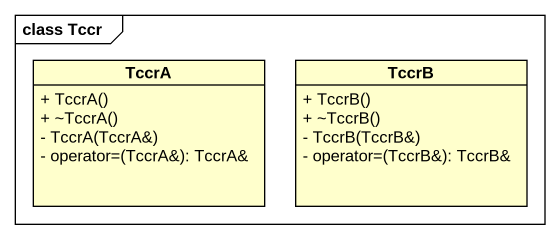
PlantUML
@startuml
mainframe class Tccr
hide circle
hide empty members
skinparam classAttributeIconSize 0
class TccrA {
  + TccrA()
  + ~TccrA()
  - TccrA(TccrA&)
  - operator=(TccrA&): TccrA&
}
class TccrB {
  + TccrB()
  + ~TccrB()
  - TccrB(TccrB&)
  - operator=(TccrB&): TccrB&
}
@enduml
